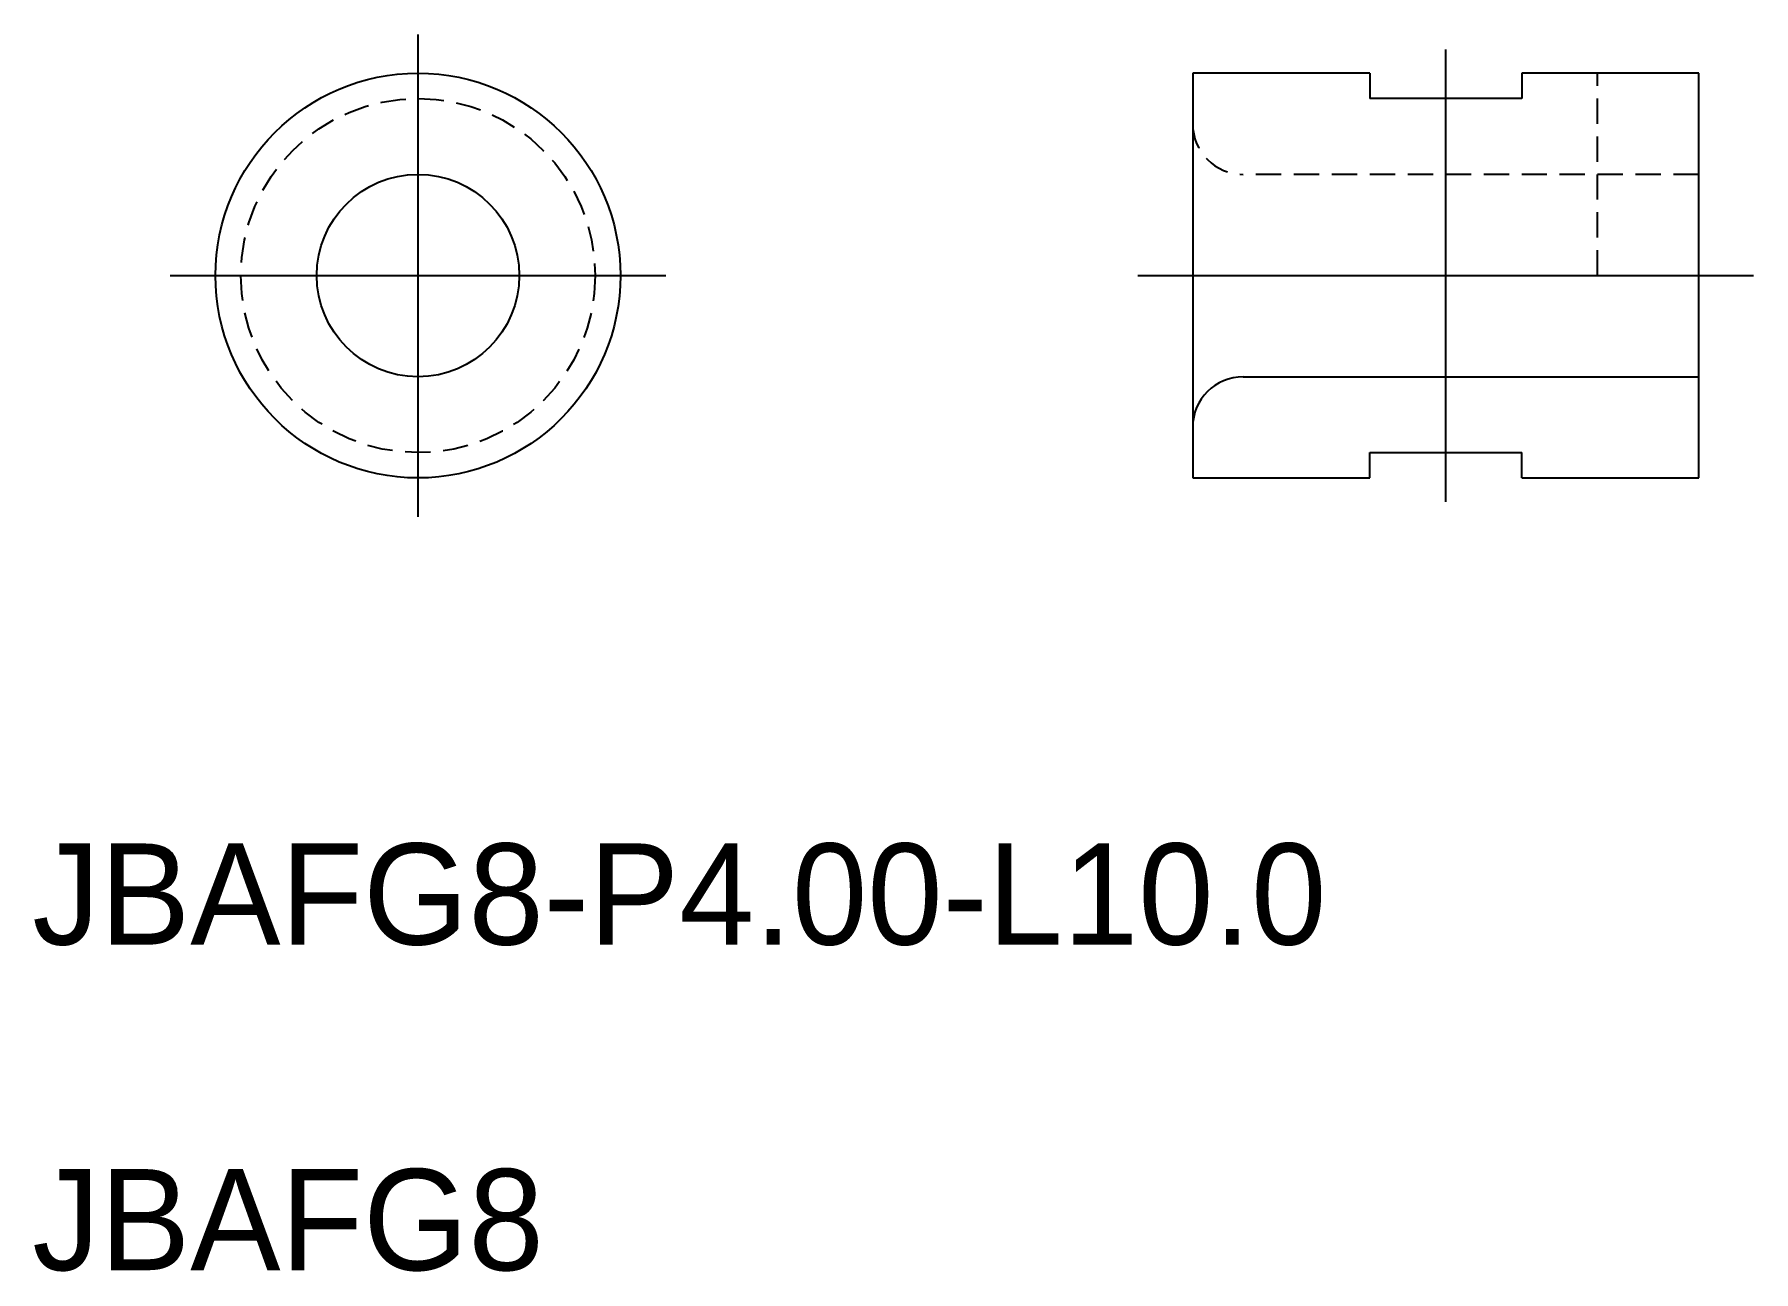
# Model space of a CAD drawing. Extents: x -6.2 to 27.8, y 23.8 to 48.3.
import ezdxf

# ---------------------------------------------------------------- set-up
doc = ezdxf.new("R2010")
doc.units = 0
doc.linetypes.add('CENTER', pattern=[50.8, 31.75, -6.35, 6.35, -6.35])
doc.linetypes.add('DASHED', pattern=[0.75, 0.5, -0.25])
doc.layers.get('0').update_dxf_attribs({"linetype": 'CONTINUOUS'})
doc.layers.add('CENTER', color=1, linetype='CENTER')

msp = doc.modelspace()

# ---------------------------------------------------------------- linework, layer by layer
for p, q in [((16.724, 47.53), (16.724, 39.53)), ((20.224, 47.53), (16.724, 47.53)), ((20.224, 47.53), (20.224, 47.03)), ((26.724, 47.53), (23.224, 47.53)), ((23.224, 47.53), (23.224, 47.03)), ((26.724, 39.53), (26.724, 47.53)), ((23.224, 47.03), (20.224, 47.03)), ((17.724, 41.53), (26.724, 41.53)), ((20.224, 40.03), (23.224, 40.03)), ((20.224, 39.53), (20.224, 40.03)), ((23.224, 39.53), (23.224, 40.03)), ((16.724, 39.53), (20.224, 39.53)), ((23.224, 39.53), (26.724, 39.53))]:
    msp.add_line(p, q)
at = {"color": 3, "linetype": 'DASHED'}
for p, q in [((24.724, 43.53), (24.724, 47.53)), ((26.724, 45.53), (17.724, 45.53))]:
    msp.add_line(p, q, dxfattribs=at)
for radius in [4, 2]:
    msp.add_circle((1.418, 43.53), radius)
msp.add_circle((1.418, 43.53), 3.5, dxfattribs=at)
msp.add_arc((17.724, 46.53), 1, 180, 270, dxfattribs=at)
msp.add_arc((17.724, 40.53), 1, 90, 180)
at = {"layer": 'CENTER', "linetype": 'CENTER'}
for p, q in [((1.418, 48.297), (1.418, 38.763)), ((21.724, 39.061), (21.724, 47.999)), ((-3.477, 43.53), (6.313, 43.53)), ((15.64, 43.53), (27.807, 43.53))]:
    msp.add_line(p, q, dxfattribs=at)

# ---------------------------------------------------------------- texts
for s, p in [('JBAFG8-P4.00-L10.0', (-6.203, 30.306)), ('JBAFG8', (-6.203, 23.871))]:
    msp.add_text(s, height=2).set_placement(p)

doc.saveas('drawing.dxf')
